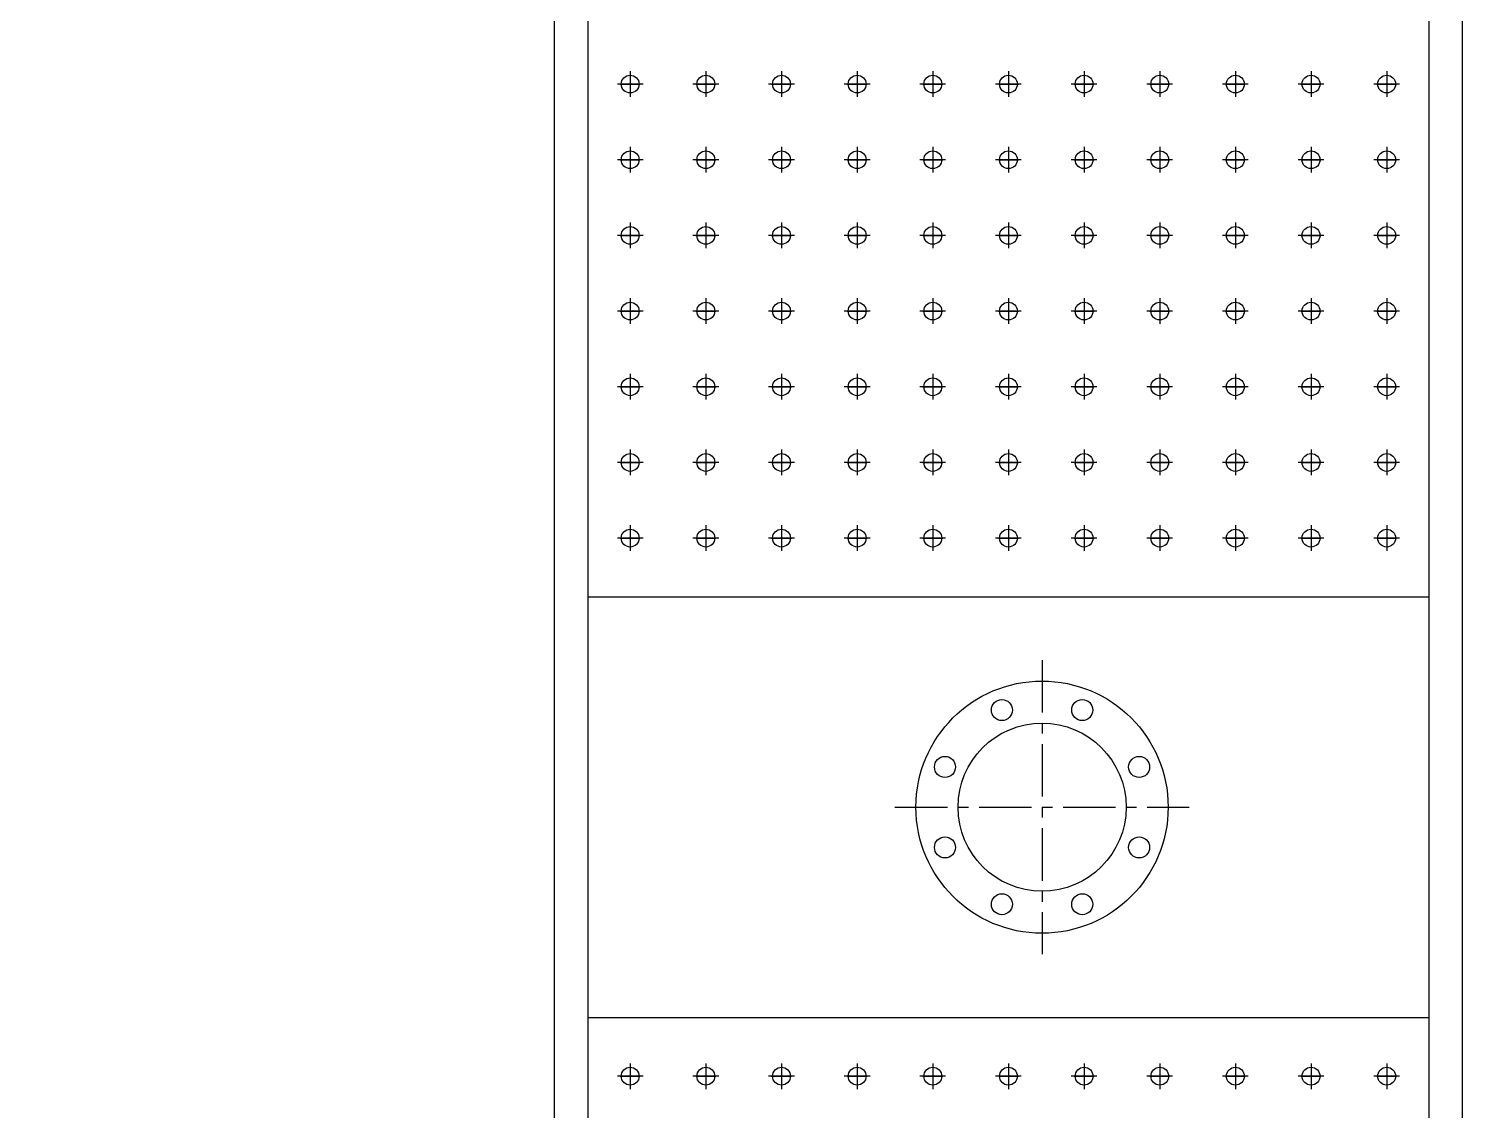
# Model space of a CAD drawing. Header units: millimetres. Extents: x 0 to 16815, y 0 to 11890.
# Drawn here: x 6029 to 7735, y 8846 to 10132 of the extents above; entities that cross this region are included whole.
import ezdxf

# ---------------------------------------------------------------- set-up
doc = ezdxf.new("R2010")
doc.units = ezdxf.units.MM
doc.linetypes.add('CENTER', pattern=[2, 1.25, -0.25, 0.25, -0.25])
doc.layers.add('CENTER', color=1, linetype='CENTER')

msp = doc.modelspace()

# ---------------------------------------------------------------- linework, layer by layer
at = {"color": 3}
for p, q in [((6654.8, 7646.3), (6654.8, 10766.3)), ((6694.8, 7646.3), (6694.8, 10766.3)), ((6694.8, 9456.3), (7694.8, 9456.3)), ((6694.8, 8956.3), (7694.8, 8956.3))]:
    msp.add_line(p, q, dxfattribs=at)
for points in [[(1634.8, 7606.3), (1634.8, 10806.3), (7734.8, 10806.3), (7734.8, 7606.3)], [(1674.8, 7646.3), (1674.8, 10766.3), (7694.8, 10766.3), (7694.8, 7646.3)]]:
    msp.add_lwpolyline(points, close=True, dxfattribs=at)
for centre in [(6744.8, 10066.3), (6834.8, 10066.3), (6924.8, 10066.3), (7014.8, 10066.3), (7104.8, 10066.3), (7194.8, 10066.3), (7284.8, 10066.3), (7374.8, 10066.3), (7464.8, 10066.3), (7554.8, 10066.3), (7644.8, 10066.3), (6744.8, 9976.3), (6834.8, 9976.3), (6924.8, 9976.3), (7014.8, 9976.3), (7104.8, 9976.3), (7194.8, 9976.3), (7284.8, 9976.3), (7374.8, 9976.3), (7464.8, 9976.3), (7554.8, 9976.3), (7644.8, 9976.3), (6744.8, 9886.3), (6834.8, 9886.3), (6924.8, 9886.3), (7014.8, 9886.3), (7104.8, 9886.3), (7194.8, 9886.3), (7284.8, 9886.3), (7374.8, 9886.3), (7464.8, 9886.3), (7554.8, 9886.3), (7644.8, 9886.3), (6744.8, 9796.3), (6834.8, 9796.3), (6924.8, 9796.3), (7014.8, 9796.3), (7104.8, 9796.3), (7194.8, 9796.3), (7284.8, 9796.3), (7374.8, 9796.3), (7464.8, 9796.3), (7554.8, 9796.3), (7644.8, 9796.3), (6744.8, 9706.3), (6834.8, 9706.3), (6924.8, 9706.3), (7014.8, 9706.3), (7104.8, 9706.3), (7194.8, 9706.3), (7284.8, 9706.3), (7374.8, 9706.3), (7464.8, 9706.3), (7554.8, 9706.3), (7644.8, 9706.3), (6744.8, 9616.3), (6834.8, 9616.3), (6924.8, 9616.3), (7014.8, 9616.3), (7104.8, 9616.3), (7194.8, 9616.3), (7284.8, 9616.3), (7374.8, 9616.3), (7464.8, 9616.3), (7554.8, 9616.3), (7644.8, 9616.3), (6744.8, 9526.3), (6834.8, 9526.3), (6924.8, 9526.3), (7014.8, 9526.3), (7104.8, 9526.3), (7194.8, 9526.3), (7284.8, 9526.3), (7374.8, 9526.3), (7464.8, 9526.3), (7554.8, 9526.3), (7644.8, 9526.3), (6744.8, 8886.3), (6834.8, 8886.3), (6924.8, 8886.3), (7014.8, 8886.3), (7104.8, 8886.3), (7194.8, 8886.3), (7284.8, 8886.3), (7374.8, 8886.3), (7464.8, 8886.3), (7554.8, 8886.3), (7644.8, 8886.3)]:
    msp.add_circle(centre, 10.6)
for centre, radius in [((7234.8, 9206.3), 150), ((7187, 9321.8), 12.5), ((7282.6, 9321.8), 12.5), ((7234.8, 9206.3), 100), ((7119.3, 9254.1), 12.5), ((7350.3, 9254.1), 12.5), ((7119.3, 9158.4), 12.5), ((7350.3, 9158.4), 12.5), ((7187, 9090.8), 12.5), ((7282.6, 9090.8), 12.5)]:
    msp.add_circle(centre, radius, dxfattribs=at)
at = {"layer": 'CENTER', "linetype": 'CENTER', "ltscale": 50}
for p, q in [((6744.8, 10081.6), (6744.8, 10051)), ((6834.8, 10081.6), (6834.8, 10051)), ((6924.8, 10081.6), (6924.8, 10051)), ((7014.8, 10081.6), (7014.8, 10051)), ((7104.8, 10081.6), (7104.8, 10051)), ((7194.8, 10081.6), (7194.8, 10051)), ((7284.8, 10081.6), (7284.8, 10051)), ((7374.8, 10081.6), (7374.8, 10051)), ((7464.8, 10081.6), (7464.8, 10051)), ((7554.8, 10081.6), (7554.8, 10051)), ((7644.8, 10081.6), (7644.8, 10051)), ((6760.1, 10066.3), (6729.5, 10066.3)), ((6733, 10066.3), (6756.6, 10066.3)), ((6756.6, 10066.3), (6733, 10066.3)), ((6733, 10066.3), (6756.6, 10066.3)), ((6744.8, 10078), (6744.8, 10054.5)), ((6850.1, 10066.3), (6819.5, 10066.3)), ((6823, 10066.3), (6846.6, 10066.3)), ((6846.6, 10066.3), (6823, 10066.3)), ((6823, 10066.3), (6846.6, 10066.3)), ((6834.8, 10078), (6834.8, 10054.5)), ((6940.1, 10066.3), (6909.5, 10066.3)), ((6913, 10066.3), (6936.6, 10066.3)), ((6936.6, 10066.3), (6913, 10066.3)), ((6913, 10066.3), (6936.6, 10066.3)), ((6924.8, 10078), (6924.8, 10054.5)), ((7030.1, 10066.3), (6999.5, 10066.3)), ((7003, 10066.3), (7026.6, 10066.3)), ((7026.6, 10066.3), (7003, 10066.3)), ((7003, 10066.3), (7026.6, 10066.3)), ((7014.8, 10078), (7014.8, 10054.5)), ((7120.1, 10066.3), (7089.5, 10066.3)), ((7093, 10066.3), (7116.6, 10066.3)), ((7116.6, 10066.3), (7093, 10066.3)), ((7093, 10066.3), (7116.6, 10066.3)), ((7104.8, 10078), (7104.8, 10054.5)), ((7210.1, 10066.3), (7179.5, 10066.3)), ((7183, 10066.3), (7206.6, 10066.3)), ((7206.6, 10066.3), (7183, 10066.3)), ((7183, 10066.3), (7206.6, 10066.3)), ((7194.8, 10078), (7194.8, 10054.5)), ((7300.1, 10066.3), (7269.5, 10066.3)), ((7273, 10066.3), (7296.6, 10066.3)), ((7296.6, 10066.3), (7273, 10066.3)), ((7273, 10066.3), (7296.6, 10066.3)), ((7284.8, 10078), (7284.8, 10054.5)), ((7390.1, 10066.3), (7359.5, 10066.3)), ((7363, 10066.3), (7386.6, 10066.3)), ((7386.6, 10066.3), (7363, 10066.3)), ((7363, 10066.3), (7386.6, 10066.3)), ((7374.8, 10078), (7374.8, 10054.5)), ((7480.1, 10066.3), (7449.5, 10066.3)), ((7453, 10066.3), (7476.6, 10066.3)), ((7476.6, 10066.3), (7453, 10066.3)), ((7453, 10066.3), (7476.6, 10066.3)), ((7464.8, 10078), (7464.8, 10054.5)), ((7570.1, 10066.3), (7539.5, 10066.3)), ((7543, 10066.3), (7566.6, 10066.3)), ((7566.6, 10066.3), (7543, 10066.3)), ((7543, 10066.3), (7566.6, 10066.3)), ((7554.8, 10078), (7554.8, 10054.5)), ((7660.1, 10066.3), (7629.5, 10066.3)), ((7633, 10066.3), (7656.6, 10066.3)), ((7656.6, 10066.3), (7633, 10066.3)), ((7633, 10066.3), (7656.6, 10066.3)), ((7644.8, 10078), (7644.8, 10054.5)), ((6744.8, 9991.6), (6744.8, 9961)), ((6744.8, 9988), (6744.8, 9964.5)), ((6834.8, 9991.6), (6834.8, 9961)), ((6834.8, 9988), (6834.8, 9964.5)), ((6924.8, 9991.6), (6924.8, 9961)), ((6924.8, 9988), (6924.8, 9964.5)), ((7014.8, 9991.6), (7014.8, 9961)), ((7014.8, 9988), (7014.8, 9964.5)), ((7104.8, 9991.6), (7104.8, 9961)), ((7104.8, 9988), (7104.8, 9964.5)), ((7194.8, 9991.6), (7194.8, 9961)), ((7194.8, 9988), (7194.8, 9964.5)), ((7284.8, 9991.6), (7284.8, 9961)), ((7284.8, 9988), (7284.8, 9964.5)), ((7374.8, 9991.6), (7374.8, 9961)), ((7374.8, 9988), (7374.8, 9964.5)), ((7464.8, 9991.6), (7464.8, 9961)), ((7464.8, 9988), (7464.8, 9964.5)), ((7554.8, 9991.6), (7554.8, 9961)), ((7554.8, 9988), (7554.8, 9964.5)), ((7644.8, 9991.6), (7644.8, 9961)), ((7644.8, 9988), (7644.8, 9964.5)), ((6760.1, 9976.3), (6729.5, 9976.3)), ((6733, 9976.3), (6756.6, 9976.3)), ((6756.6, 9976.3), (6733, 9976.3)), ((6733, 9976.3), (6756.6, 9976.3)), ((6850.1, 9976.3), (6819.5, 9976.3)), ((6823, 9976.3), (6846.6, 9976.3)), ((6846.6, 9976.3), (6823, 9976.3)), ((6823, 9976.3), (6846.6, 9976.3)), ((6940.1, 9976.3), (6909.5, 9976.3)), ((6913, 9976.3), (6936.6, 9976.3)), ((6936.6, 9976.3), (6913, 9976.3)), ((6913, 9976.3), (6936.6, 9976.3)), ((7030.1, 9976.3), (6999.5, 9976.3)), ((7003, 9976.3), (7026.6, 9976.3)), ((7026.6, 9976.3), (7003, 9976.3)), ((7003, 9976.3), (7026.6, 9976.3)), ((7120.1, 9976.3), (7089.5, 9976.3)), ((7093, 9976.3), (7116.6, 9976.3)), ((7116.6, 9976.3), (7093, 9976.3)), ((7093, 9976.3), (7116.6, 9976.3)), ((7210.1, 9976.3), (7179.5, 9976.3)), ((7183, 9976.3), (7206.6, 9976.3)), ((7206.6, 9976.3), (7183, 9976.3)), ((7183, 9976.3), (7206.6, 9976.3)), ((7300.1, 9976.3), (7269.5, 9976.3)), ((7273, 9976.3), (7296.6, 9976.3)), ((7296.6, 9976.3), (7273, 9976.3)), ((7273, 9976.3), (7296.6, 9976.3)), ((7390.1, 9976.3), (7359.5, 9976.3)), ((7363, 9976.3), (7386.6, 9976.3)), ((7386.6, 9976.3), (7363, 9976.3)), ((7363, 9976.3), (7386.6, 9976.3)), ((7480.1, 9976.3), (7449.5, 9976.3)), ((7453, 9976.3), (7476.6, 9976.3)), ((7476.6, 9976.3), (7453, 9976.3)), ((7453, 9976.3), (7476.6, 9976.3)), ((7570.1, 9976.3), (7539.5, 9976.3)), ((7543, 9976.3), (7566.6, 9976.3)), ((7566.6, 9976.3), (7543, 9976.3)), ((7543, 9976.3), (7566.6, 9976.3)), ((7660.1, 9976.3), (7629.5, 9976.3)), ((7633, 9976.3), (7656.6, 9976.3)), ((7656.6, 9976.3), (7633, 9976.3)), ((7633, 9976.3), (7656.6, 9976.3)), ((6744.8, 9901.6), (6744.8, 9871)), ((6744.8, 9898), (6744.8, 9874.5)), ((6834.8, 9901.6), (6834.8, 9871)), ((6834.8, 9898), (6834.8, 9874.5)), ((6924.8, 9901.6), (6924.8, 9871)), ((6924.8, 9898), (6924.8, 9874.5)), ((7014.8, 9901.6), (7014.8, 9871)), ((7014.8, 9898), (7014.8, 9874.5)), ((7104.8, 9901.6), (7104.8, 9871)), ((7104.8, 9898), (7104.8, 9874.5)), ((7194.8, 9901.6), (7194.8, 9871)), ((7194.8, 9898), (7194.8, 9874.5)), ((7284.8, 9901.6), (7284.8, 9871)), ((7284.8, 9898), (7284.8, 9874.5)), ((7374.8, 9901.6), (7374.8, 9871)), ((7374.8, 9898), (7374.8, 9874.5)), ((7464.8, 9901.6), (7464.8, 9871)), ((7464.8, 9898), (7464.8, 9874.5)), ((7554.8, 9901.6), (7554.8, 9871)), ((7554.8, 9898), (7554.8, 9874.5)), ((7644.8, 9901.6), (7644.8, 9871)), ((7644.8, 9898), (7644.8, 9874.5)), ((6760.1, 9886.3), (6729.5, 9886.3)), ((6733, 9886.3), (6756.6, 9886.3)), ((6756.6, 9886.3), (6733, 9886.3)), ((6733, 9886.3), (6756.6, 9886.3)), ((6850.1, 9886.3), (6819.5, 9886.3)), ((6823, 9886.3), (6846.6, 9886.3)), ((6846.6, 9886.3), (6823, 9886.3)), ((6823, 9886.3), (6846.6, 9886.3)), ((6940.1, 9886.3), (6909.5, 9886.3)), ((6913, 9886.3), (6936.6, 9886.3)), ((6936.6, 9886.3), (6913, 9886.3)), ((6913, 9886.3), (6936.6, 9886.3)), ((7030.1, 9886.3), (6999.5, 9886.3)), ((7003, 9886.3), (7026.6, 9886.3)), ((7026.6, 9886.3), (7003, 9886.3)), ((7003, 9886.3), (7026.6, 9886.3)), ((7120.1, 9886.3), (7089.5, 9886.3)), ((7093, 9886.3), (7116.6, 9886.3)), ((7116.6, 9886.3), (7093, 9886.3)), ((7093, 9886.3), (7116.6, 9886.3)), ((7210.1, 9886.3), (7179.5, 9886.3)), ((7183, 9886.3), (7206.6, 9886.3)), ((7206.6, 9886.3), (7183, 9886.3)), ((7183, 9886.3), (7206.6, 9886.3)), ((7300.1, 9886.3), (7269.5, 9886.3)), ((7273, 9886.3), (7296.6, 9886.3)), ((7296.6, 9886.3), (7273, 9886.3)), ((7273, 9886.3), (7296.6, 9886.3)), ((7390.1, 9886.3), (7359.5, 9886.3)), ((7363, 9886.3), (7386.6, 9886.3)), ((7386.6, 9886.3), (7363, 9886.3)), ((7363, 9886.3), (7386.6, 9886.3)), ((7480.1, 9886.3), (7449.5, 9886.3)), ((7453, 9886.3), (7476.6, 9886.3)), ((7476.6, 9886.3), (7453, 9886.3)), ((7453, 9886.3), (7476.6, 9886.3)), ((7570.1, 9886.3), (7539.5, 9886.3)), ((7543, 9886.3), (7566.6, 9886.3)), ((7566.6, 9886.3), (7543, 9886.3)), ((7543, 9886.3), (7566.6, 9886.3)), ((7660.1, 9886.3), (7629.5, 9886.3)), ((7633, 9886.3), (7656.6, 9886.3)), ((7656.6, 9886.3), (7633, 9886.3)), ((7633, 9886.3), (7656.6, 9886.3)), ((6744.8, 9811.6), (6744.8, 9781)), ((6744.8, 9808), (6744.8, 9784.5)), ((6834.8, 9811.6), (6834.8, 9781)), ((6834.8, 9808), (6834.8, 9784.5)), ((6924.8, 9811.6), (6924.8, 9781)), ((6924.8, 9808), (6924.8, 9784.5)), ((7014.8, 9811.6), (7014.8, 9781)), ((7014.8, 9808), (7014.8, 9784.5)), ((7104.8, 9811.6), (7104.8, 9781)), ((7104.8, 9808), (7104.8, 9784.5)), ((7194.8, 9811.6), (7194.8, 9781)), ((7194.8, 9808), (7194.8, 9784.5)), ((7284.8, 9811.6), (7284.8, 9781)), ((7284.8, 9808), (7284.8, 9784.5)), ((7374.8, 9811.6), (7374.8, 9781)), ((7374.8, 9808), (7374.8, 9784.5)), ((7464.8, 9811.6), (7464.8, 9781)), ((7464.8, 9808), (7464.8, 9784.5)), ((7554.8, 9811.6), (7554.8, 9781)), ((7554.8, 9808), (7554.8, 9784.5)), ((7644.8, 9811.6), (7644.8, 9781)), ((7644.8, 9808), (7644.8, 9784.5)), ((6760.1, 9796.3), (6729.5, 9796.3)), ((6733, 9796.3), (6756.6, 9796.3)), ((6756.6, 9796.3), (6733, 9796.3)), ((6733, 9796.3), (6756.6, 9796.3)), ((6850.1, 9796.3), (6819.5, 9796.3)), ((6823, 9796.3), (6846.6, 9796.3)), ((6846.6, 9796.3), (6823, 9796.3)), ((6823, 9796.3), (6846.6, 9796.3)), ((6940.1, 9796.3), (6909.5, 9796.3)), ((6913, 9796.3), (6936.6, 9796.3)), ((6936.6, 9796.3), (6913, 9796.3)), ((6913, 9796.3), (6936.6, 9796.3)), ((7030.1, 9796.3), (6999.5, 9796.3)), ((7003, 9796.3), (7026.6, 9796.3)), ((7026.6, 9796.3), (7003, 9796.3)), ((7003, 9796.3), (7026.6, 9796.3)), ((7120.1, 9796.3), (7089.5, 9796.3)), ((7093, 9796.3), (7116.6, 9796.3)), ((7116.6, 9796.3), (7093, 9796.3)), ((7093, 9796.3), (7116.6, 9796.3)), ((7210.1, 9796.3), (7179.5, 9796.3)), ((7183, 9796.3), (7206.6, 9796.3)), ((7206.6, 9796.3), (7183, 9796.3)), ((7183, 9796.3), (7206.6, 9796.3)), ((7300.1, 9796.3), (7269.5, 9796.3)), ((7273, 9796.3), (7296.6, 9796.3)), ((7296.6, 9796.3), (7273, 9796.3)), ((7273, 9796.3), (7296.6, 9796.3)), ((7390.1, 9796.3), (7359.5, 9796.3)), ((7363, 9796.3), (7386.6, 9796.3)), ((7386.6, 9796.3), (7363, 9796.3)), ((7363, 9796.3), (7386.6, 9796.3)), ((7480.1, 9796.3), (7449.5, 9796.3)), ((7453, 9796.3), (7476.6, 9796.3)), ((7476.6, 9796.3), (7453, 9796.3)), ((7453, 9796.3), (7476.6, 9796.3)), ((7570.1, 9796.3), (7539.5, 9796.3)), ((7543, 9796.3), (7566.6, 9796.3)), ((7566.6, 9796.3), (7543, 9796.3)), ((7543, 9796.3), (7566.6, 9796.3)), ((7660.1, 9796.3), (7629.5, 9796.3)), ((7633, 9796.3), (7656.6, 9796.3)), ((7656.6, 9796.3), (7633, 9796.3)), ((7633, 9796.3), (7656.6, 9796.3)), ((6760.1, 9706.3), (6729.5, 9706.3)), ((6733, 9706.3), (6756.6, 9706.3)), ((6756.6, 9706.3), (6733, 9706.3)), ((6733, 9706.3), (6756.6, 9706.3)), ((6744.8, 9721.6), (6744.8, 9691)), ((6744.8, 9718), (6744.8, 9694.5)), ((6850.1, 9706.3), (6819.5, 9706.3)), ((6823, 9706.3), (6846.6, 9706.3)), ((6846.6, 9706.3), (6823, 9706.3)), ((6823, 9706.3), (6846.6, 9706.3)), ((6834.8, 9721.6), (6834.8, 9691)), ((6834.8, 9718), (6834.8, 9694.5)), ((6940.1, 9706.3), (6909.5, 9706.3)), ((6913, 9706.3), (6936.6, 9706.3)), ((6936.6, 9706.3), (6913, 9706.3)), ((6913, 9706.3), (6936.6, 9706.3)), ((6924.8, 9721.6), (6924.8, 9691)), ((6924.8, 9718), (6924.8, 9694.5)), ((7030.1, 9706.3), (6999.5, 9706.3)), ((7003, 9706.3), (7026.6, 9706.3)), ((7026.6, 9706.3), (7003, 9706.3)), ((7003, 9706.3), (7026.6, 9706.3)), ((7014.8, 9721.6), (7014.8, 9691)), ((7014.8, 9718), (7014.8, 9694.5)), ((7120.1, 9706.3), (7089.5, 9706.3)), ((7093, 9706.3), (7116.6, 9706.3)), ((7116.6, 9706.3), (7093, 9706.3)), ((7093, 9706.3), (7116.6, 9706.3)), ((7104.8, 9721.6), (7104.8, 9691)), ((7104.8, 9718), (7104.8, 9694.5)), ((7210.1, 9706.3), (7179.5, 9706.3)), ((7183, 9706.3), (7206.6, 9706.3)), ((7206.6, 9706.3), (7183, 9706.3)), ((7183, 9706.3), (7206.6, 9706.3)), ((7194.8, 9721.6), (7194.8, 9691)), ((7194.8, 9718), (7194.8, 9694.5)), ((7300.1, 9706.3), (7269.5, 9706.3)), ((7273, 9706.3), (7296.6, 9706.3)), ((7296.6, 9706.3), (7273, 9706.3)), ((7273, 9706.3), (7296.6, 9706.3)), ((7284.8, 9721.6), (7284.8, 9691)), ((7284.8, 9718), (7284.8, 9694.5)), ((7390.1, 9706.3), (7359.5, 9706.3)), ((7363, 9706.3), (7386.6, 9706.3)), ((7386.6, 9706.3), (7363, 9706.3)), ((7363, 9706.3), (7386.6, 9706.3)), ((7374.8, 9721.6), (7374.8, 9691)), ((7374.8, 9718), (7374.8, 9694.5)), ((7480.1, 9706.3), (7449.5, 9706.3)), ((7453, 9706.3), (7476.6, 9706.3)), ((7476.6, 9706.3), (7453, 9706.3)), ((7453, 9706.3), (7476.6, 9706.3)), ((7464.8, 9721.6), (7464.8, 9691)), ((7464.8, 9718), (7464.8, 9694.5)), ((7570.1, 9706.3), (7539.5, 9706.3)), ((7543, 9706.3), (7566.6, 9706.3)), ((7566.6, 9706.3), (7543, 9706.3)), ((7543, 9706.3), (7566.6, 9706.3)), ((7554.8, 9721.6), (7554.8, 9691)), ((7554.8, 9718), (7554.8, 9694.5)), ((7660.1, 9706.3), (7629.5, 9706.3)), ((7633, 9706.3), (7656.6, 9706.3)), ((7656.6, 9706.3), (7633, 9706.3)), ((7633, 9706.3), (7656.6, 9706.3)), ((7644.8, 9721.6), (7644.8, 9691)), ((7644.8, 9718), (7644.8, 9694.5)), ((6744.8, 9631.6), (6744.8, 9601)), ((6744.8, 9628), (6744.8, 9604.5)), ((6834.8, 9631.6), (6834.8, 9601)), ((6834.8, 9628), (6834.8, 9604.5)), ((6924.8, 9631.6), (6924.8, 9601)), ((6924.8, 9628), (6924.8, 9604.5)), ((7014.8, 9631.6), (7014.8, 9601)), ((7014.8, 9628), (7014.8, 9604.5)), ((7104.8, 9631.6), (7104.8, 9601)), ((7104.8, 9628), (7104.8, 9604.5)), ((7194.8, 9631.6), (7194.8, 9601)), ((7194.8, 9628), (7194.8, 9604.5)), ((7284.8, 9631.6), (7284.8, 9601)), ((7284.8, 9628), (7284.8, 9604.5)), ((7374.8, 9631.6), (7374.8, 9601)), ((7374.8, 9628), (7374.8, 9604.5)), ((7464.8, 9631.6), (7464.8, 9601)), ((7464.8, 9628), (7464.8, 9604.5)), ((7554.8, 9631.6), (7554.8, 9601)), ((7554.8, 9628), (7554.8, 9604.5)), ((7644.8, 9631.6), (7644.8, 9601)), ((7644.8, 9628), (7644.8, 9604.5)), ((6760.1, 9616.3), (6729.5, 9616.3)), ((6733, 9616.3), (6756.6, 9616.3)), ((6756.6, 9616.3), (6733, 9616.3)), ((6733, 9616.3), (6756.6, 9616.3)), ((6850.1, 9616.3), (6819.5, 9616.3)), ((6823, 9616.3), (6846.6, 9616.3)), ((6846.6, 9616.3), (6823, 9616.3)), ((6823, 9616.3), (6846.6, 9616.3)), ((6940.1, 9616.3), (6909.5, 9616.3)), ((6913, 9616.3), (6936.6, 9616.3)), ((6936.6, 9616.3), (6913, 9616.3)), ((6913, 9616.3), (6936.6, 9616.3)), ((7030.1, 9616.3), (6999.5, 9616.3)), ((7003, 9616.3), (7026.6, 9616.3)), ((7026.6, 9616.3), (7003, 9616.3)), ((7003, 9616.3), (7026.6, 9616.3)), ((7120.1, 9616.3), (7089.5, 9616.3)), ((7093, 9616.3), (7116.6, 9616.3)), ((7116.6, 9616.3), (7093, 9616.3)), ((7093, 9616.3), (7116.6, 9616.3)), ((7210.1, 9616.3), (7179.5, 9616.3)), ((7183, 9616.3), (7206.6, 9616.3)), ((7206.6, 9616.3), (7183, 9616.3)), ((7183, 9616.3), (7206.6, 9616.3)), ((7300.1, 9616.3), (7269.5, 9616.3)), ((7273, 9616.3), (7296.6, 9616.3)), ((7296.6, 9616.3), (7273, 9616.3)), ((7273, 9616.3), (7296.6, 9616.3)), ((7390.1, 9616.3), (7359.5, 9616.3)), ((7363, 9616.3), (7386.6, 9616.3)), ((7386.6, 9616.3), (7363, 9616.3)), ((7363, 9616.3), (7386.6, 9616.3)), ((7480.1, 9616.3), (7449.5, 9616.3)), ((7453, 9616.3), (7476.6, 9616.3)), ((7476.6, 9616.3), (7453, 9616.3)), ((7453, 9616.3), (7476.6, 9616.3)), ((7570.1, 9616.3), (7539.5, 9616.3)), ((7543, 9616.3), (7566.6, 9616.3)), ((7566.6, 9616.3), (7543, 9616.3)), ((7543, 9616.3), (7566.6, 9616.3)), ((7660.1, 9616.3), (7629.5, 9616.3)), ((7633, 9616.3), (7656.6, 9616.3)), ((7656.6, 9616.3), (7633, 9616.3)), ((7633, 9616.3), (7656.6, 9616.3)), ((6744.8, 9541.6), (6744.8, 9511)), ((6744.8, 9538), (6744.8, 9514.5)), ((6834.8, 9541.6), (6834.8, 9511)), ((6834.8, 9538), (6834.8, 9514.5)), ((6924.8, 9541.6), (6924.8, 9511)), ((6924.8, 9538), (6924.8, 9514.5)), ((7014.8, 9541.6), (7014.8, 9511)), ((7014.8, 9538), (7014.8, 9514.5)), ((7104.8, 9541.6), (7104.8, 9511)), ((7104.8, 9538), (7104.8, 9514.5)), ((7194.8, 9541.6), (7194.8, 9511)), ((7194.8, 9538), (7194.8, 9514.5)), ((7284.8, 9541.6), (7284.8, 9511)), ((7284.8, 9538), (7284.8, 9514.5)), ((7374.8, 9541.6), (7374.8, 9511)), ((7374.8, 9538), (7374.8, 9514.5)), ((7464.8, 9541.6), (7464.8, 9511)), ((7464.8, 9538), (7464.8, 9514.5)), ((7554.8, 9541.6), (7554.8, 9511)), ((7554.8, 9538), (7554.8, 9514.5)), ((7644.8, 9541.6), (7644.8, 9511)), ((7644.8, 9538), (7644.8, 9514.5)), ((6760.1, 9526.3), (6729.5, 9526.3)), ((6733, 9526.3), (6756.6, 9526.3)), ((6756.6, 9526.3), (6733, 9526.3)), ((6733, 9526.3), (6756.6, 9526.3)), ((6850.1, 9526.3), (6819.5, 9526.3)), ((6823, 9526.3), (6846.6, 9526.3)), ((6846.6, 9526.3), (6823, 9526.3)), ((6823, 9526.3), (6846.6, 9526.3)), ((6940.1, 9526.3), (6909.5, 9526.3)), ((6913, 9526.3), (6936.6, 9526.3)), ((6936.6, 9526.3), (6913, 9526.3)), ((6913, 9526.3), (6936.6, 9526.3)), ((7030.1, 9526.3), (6999.5, 9526.3)), ((7003, 9526.3), (7026.6, 9526.3)), ((7026.6, 9526.3), (7003, 9526.3)), ((7003, 9526.3), (7026.6, 9526.3)), ((7120.1, 9526.3), (7089.5, 9526.3)), ((7093, 9526.3), (7116.6, 9526.3)), ((7116.6, 9526.3), (7093, 9526.3)), ((7093, 9526.3), (7116.6, 9526.3)), ((7210.1, 9526.3), (7179.5, 9526.3)), ((7183, 9526.3), (7206.6, 9526.3)), ((7206.6, 9526.3), (7183, 9526.3)), ((7183, 9526.3), (7206.6, 9526.3)), ((7300.1, 9526.3), (7269.5, 9526.3)), ((7273, 9526.3), (7296.6, 9526.3)), ((7296.6, 9526.3), (7273, 9526.3)), ((7273, 9526.3), (7296.6, 9526.3)), ((7390.1, 9526.3), (7359.5, 9526.3)), ((7363, 9526.3), (7386.6, 9526.3)), ((7386.6, 9526.3), (7363, 9526.3)), ((7363, 9526.3), (7386.6, 9526.3)), ((7480.1, 9526.3), (7449.5, 9526.3)), ((7453, 9526.3), (7476.6, 9526.3)), ((7476.6, 9526.3), (7453, 9526.3)), ((7453, 9526.3), (7476.6, 9526.3)), ((7570.1, 9526.3), (7539.5, 9526.3)), ((7543, 9526.3), (7566.6, 9526.3)), ((7566.6, 9526.3), (7543, 9526.3)), ((7543, 9526.3), (7566.6, 9526.3)), ((7660.1, 9526.3), (7629.5, 9526.3)), ((7633, 9526.3), (7656.6, 9526.3)), ((7656.6, 9526.3), (7633, 9526.3)), ((7633, 9526.3), (7656.6, 9526.3)), ((7234.8, 9381.3), (7234.8, 9031.3)), ((7059.8, 9206.3), (7409.8, 9206.3)), ((6744.8, 8901.6), (6744.8, 8871)), ((6744.8, 8898), (6744.8, 8874.5)), ((6834.8, 8901.6), (6834.8, 8871)), ((6834.8, 8898), (6834.8, 8874.5)), ((6924.8, 8901.6), (6924.8, 8871)), ((6924.8, 8898), (6924.8, 8874.5)), ((7014.8, 8901.6), (7014.8, 8871)), ((7014.8, 8898), (7014.8, 8874.5)), ((7104.8, 8901.6), (7104.8, 8871)), ((7104.8, 8898), (7104.8, 8874.5)), ((7194.8, 8901.6), (7194.8, 8871)), ((7194.8, 8898), (7194.8, 8874.5)), ((7284.8, 8901.6), (7284.8, 8871)), ((7284.8, 8898), (7284.8, 8874.5)), ((7374.8, 8901.6), (7374.8, 8871)), ((7374.8, 8898), (7374.8, 8874.5)), ((7464.8, 8901.6), (7464.8, 8871)), ((7464.8, 8898), (7464.8, 8874.5)), ((7554.8, 8901.6), (7554.8, 8871)), ((7554.8, 8898), (7554.8, 8874.5)), ((7644.8, 8901.6), (7644.8, 8871)), ((7644.8, 8898), (7644.8, 8874.5)), ((6760.1, 8886.3), (6729.5, 8886.3)), ((6733, 8886.3), (6756.6, 8886.3)), ((6756.6, 8886.3), (6733, 8886.3)), ((6733, 8886.3), (6756.6, 8886.3)), ((6850.1, 8886.3), (6819.5, 8886.3)), ((6823, 8886.3), (6846.6, 8886.3)), ((6846.6, 8886.3), (6823, 8886.3)), ((6823, 8886.3), (6846.6, 8886.3)), ((6940.1, 8886.3), (6909.5, 8886.3)), ((6913, 8886.3), (6936.6, 8886.3)), ((6936.6, 8886.3), (6913, 8886.3)), ((6913, 8886.3), (6936.6, 8886.3)), ((7030.1, 8886.3), (6999.5, 8886.3)), ((7003, 8886.3), (7026.6, 8886.3)), ((7026.6, 8886.3), (7003, 8886.3)), ((7003, 8886.3), (7026.6, 8886.3)), ((7120.1, 8886.3), (7089.5, 8886.3)), ((7093, 8886.3), (7116.6, 8886.3)), ((7116.6, 8886.3), (7093, 8886.3)), ((7093, 8886.3), (7116.6, 8886.3)), ((7210.1, 8886.3), (7179.5, 8886.3)), ((7183, 8886.3), (7206.6, 8886.3)), ((7206.6, 8886.3), (7183, 8886.3)), ((7183, 8886.3), (7206.6, 8886.3)), ((7300.1, 8886.3), (7269.5, 8886.3)), ((7273, 8886.3), (7296.6, 8886.3)), ((7296.6, 8886.3), (7273, 8886.3)), ((7273, 8886.3), (7296.6, 8886.3)), ((7390.1, 8886.3), (7359.5, 8886.3)), ((7363, 8886.3), (7386.6, 8886.3)), ((7386.6, 8886.3), (7363, 8886.3)), ((7363, 8886.3), (7386.6, 8886.3)), ((7480.1, 8886.3), (7449.5, 8886.3)), ((7453, 8886.3), (7476.6, 8886.3)), ((7476.6, 8886.3), (7453, 8886.3)), ((7453, 8886.3), (7476.6, 8886.3)), ((7570.1, 8886.3), (7539.5, 8886.3)), ((7543, 8886.3), (7566.6, 8886.3)), ((7566.6, 8886.3), (7543, 8886.3)), ((7543, 8886.3), (7566.6, 8886.3)), ((7660.1, 8886.3), (7629.5, 8886.3)), ((7633, 8886.3), (7656.6, 8886.3)), ((7656.6, 8886.3), (7633, 8886.3)), ((7633, 8886.3), (7656.6, 8886.3))]:
    msp.add_line(p, q, dxfattribs=at)

doc.saveas('drawing.dxf')
